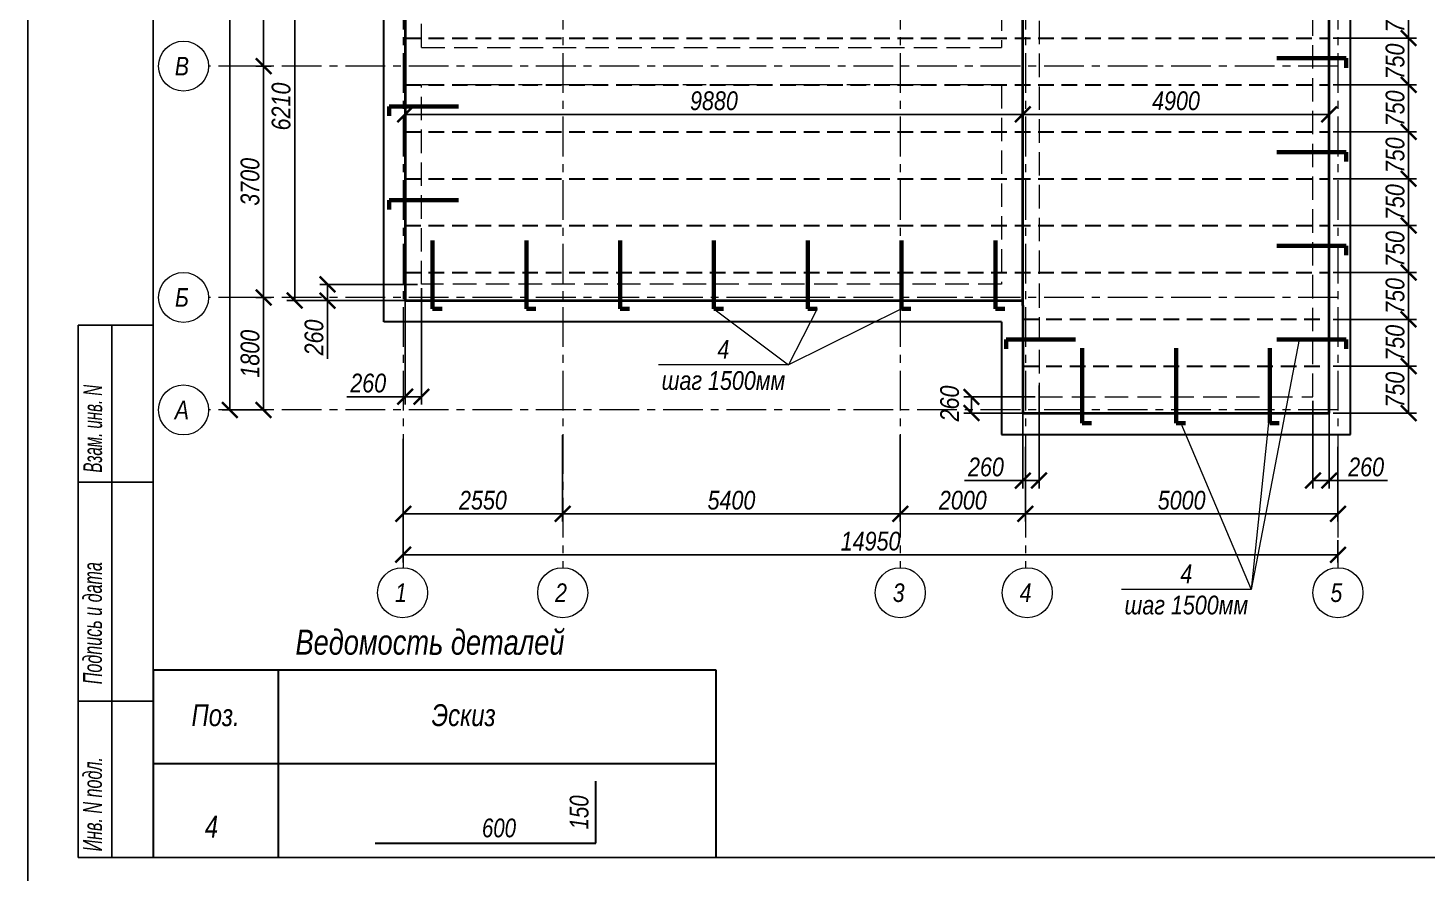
# Model space of a CAD drawing. Header units: millimetres. Extents: x 1582001 to 3303937, y 226471 to 491235.
# Drawn here: x 1582001 to 1604392, y 291505 to 305023 of the extents above; entities that cross this region are included whole.
import ezdxf
from ezdxf.enums import TextEntityAlignment as Align

# ---------------------------------------------------------------- set-up
doc = ezdxf.new("R2010")
doc.units = ezdxf.units.MM
for name, pattern in [('CENTER', [50.8, 31.75, -6.35, 6.35, -6.35]), ('DASHED2', [0.375, 0.25, -0.125]), ('GOST2.303 4', [7, 5, -2, 0])]:
    doc.linetypes.add(name, pattern=pattern)
doc.layers.get('Defpoints').update_dxf_attribs({"color": 255, "lineweight": 30})
for name, color, linetype, lineweight in [('армирование', 20, 'Continuous', 30), ('Оси', 251, 'CENTER', 9), ('Размеры', 7, 'Continuous', 18), ('средние', 92, 'Continuous', 30), ('Стены несущие', 7, 'Continuous', 40), ('таблица', 7, 'Continuous', 30), ('Текст', 202, 'Continuous', 15), ('тонкие', 163, 'Continuous', 20), ('Штриховки', 251, 'Continuous', 20)]:
    doc.layers.add(name, color=color, linetype=linetype, lineweight=lineweight)
doc.layers.add('Формуляр', color=138, linetype='Continuous')
doc.styles.add('GOST 2.304', font='ARIALNI.TTF', dxfattribs={"width": 0.98, "height": 300})
doc.styles.get("Standard").update_dxf_attribs({"font": 'ARIALNI.TTF', "height": 300})
doc.styles.add('STYLE1', font='ARIALNI.TTF', dxfattribs={"height": 300})
doc.styles.add('Текст', font='ARIALNI.TTF')
doc.dimstyles.new('ISO-25', dxfattribs={"dimscale": 100, "dimtxt": 2.5, "dimasz": 2.5, "dimexe": 1.25, "dimexo": 0.625, "dimtad": 1, "dimdec": 0, "dimtxsty": 'Standard', "dimblk": 'ARCHTICK', "dimcen": 2.5, "dimadec": 0, "dimazin": 0, "dimtfac": 1, "dimtdec": 0, "dimtmove": 0, "dimatfit": 3, "dimfxl": 0, "dimarcsym": 0})

# ---------------------------------------------------------------- blocks, each defined once
blk = doc.blocks.new('_ArchTick')
at = {"color": 0, "linetype": 'ByBlock', "const_width": 0.15}
blk.add_lwpolyline([(-0.5, -0.5), (0.5, 0.5)], dxfattribs=at)
blk = doc.blocks.new('*D1519')
at = {"layer": 'Defpoints', "color": 0, "lineweight": -3, "ltscale": 100, "transparency": 16777216}
for p in [(1588292, 300922), (1586791, 300662), (1588292, 300662)]:
    blk.add_point(p, dxfattribs=at)
at = {"layer": 'Размеры', "color": 0, "lineweight": -2, "ltscale": 100, "transparency": 16777216}
for p, q in [((1588230, 300922), (1586666, 300922)), ((1586791, 300922), (1586791, 300662)), ((1588230, 300662), (1586666, 300662)), ((1586791, 300662), (1586791, 299731))]:
    blk.add_line(p, q, dxfattribs=at)
at = {"layer": 'Размеры', "color": 0, "lineweight": -2, "ltscale": 100, "transparency": 16777216, "xscale": 250, "yscale": 250, "zscale": 250}
for p, rotation in [((1586791, 300922), 90), ((1586791, 300662), 270)]:
    blk.add_blockref('_ArchTick', p, dxfattribs=dict(at, rotation=rotation))
at = {"layer": 'Размеры', "color": 0, "ltscale": 100, "transparency": 16777216, "insert": (1586576, 300072), "char_height": 300, "attachment_point": 5, "rotation": 90}
blk.add_mtext('260', dxfattribs=at)
blk = doc.blocks.new('*D1520')
at = {"layer": 'Defpoints', "color": 0, "lineweight": -3, "ltscale": 100, "transparency": 16777216}
for p in [(1588032, 306872), (1586266, 300662), (1588032, 300662)]:
    blk.add_point(p, dxfattribs=at)
at = {"layer": 'Размеры', "color": 0, "lineweight": -2, "ltscale": 100, "transparency": 16777216}
for p, q in [((1587970, 306872), (1586141, 306872)), ((1586266, 306872), (1586266, 300662)), ((1587970, 300662), (1586141, 300662))]:
    blk.add_line(p, q, dxfattribs=at)
at = {"layer": 'Размеры', "color": 0, "lineweight": -2, "ltscale": 100, "transparency": 16777216, "xscale": 250, "yscale": 250, "zscale": 250}
for p, rotation in [((1586266, 306872), 90), ((1586266, 300662), 270)]:
    blk.add_blockref('_ArchTick', p, dxfattribs=dict(at, rotation=rotation))
at = {"layer": 'Размеры', "color": 0, "ltscale": 100, "transparency": 16777216, "insert": (1586050, 303767), "char_height": 300, "attachment_point": 5, "rotation": 90}
blk.add_mtext('6210', dxfattribs=at)
blk = doc.blocks.new('*D1521')
at = {"layer": 'Defpoints', "color": 0, "lineweight": -3, "ltscale": 100, "transparency": 16777216}
for p in [(1588032, 300922), (1588292, 300922), (1588032, 299125)]:
    blk.add_point(p, dxfattribs=at)
at = {"layer": 'Размеры', "color": 0, "lineweight": -2, "ltscale": 100, "transparency": 16777216}
for p, q in [((1588032, 300860), (1588032, 299000)), ((1588292, 300860), (1588292, 299000)), ((1588032, 299125), (1587101, 299125)), ((1588292, 299125), (1588032, 299125))]:
    blk.add_line(p, q, dxfattribs=at)
at = {"layer": 'Размеры', "color": 0, "lineweight": -2, "ltscale": 100, "transparency": 16777216, "xscale": 250, "yscale": 250, "zscale": 250, "rotation": 180}
blk.add_blockref('_ArchTick', (1588032, 299125), dxfattribs=at)
at = {"layer": 'Размеры', "color": 0, "lineweight": -2, "ltscale": 100, "transparency": 16777216, "xscale": 250, "yscale": 250, "zscale": 250}
blk.add_blockref('_ArchTick', (1588292, 299125), dxfattribs=at)
at = {"layer": 'Размеры', "color": 0, "ltscale": 100, "transparency": 16777216, "insert": (1587442, 299341), "char_height": 300, "attachment_point": 5}
blk.add_mtext('260', dxfattribs=at)
blk = doc.blocks.new('*D1522')
at = {"layer": 'Defpoints', "color": 0, "lineweight": -3, "ltscale": 100, "transparency": 16777216}
for p in [(1602812, 299612), (1604082, 299612), (1602812, 298862)]:
    blk.add_point(p, dxfattribs=at)
at = {"layer": 'Размеры', "color": 0, "lineweight": -2, "ltscale": 100, "transparency": 16777216}
for p, q in [((1602875, 299612), (1604207, 299612)), ((1604082, 298862), (1604082, 299612)), ((1602875, 298862), (1604207, 298862))]:
    blk.add_line(p, q, dxfattribs=at)
at = {"layer": 'Размеры', "color": 0, "lineweight": -2, "ltscale": 100, "transparency": 16777216, "xscale": 250, "yscale": 250, "zscale": 250}
for p, rotation in [((1604082, 299612), 90), ((1604082, 298862), 270)]:
    blk.add_blockref('_ArchTick', p, dxfattribs=dict(at, rotation=rotation))
at = {"layer": 'Размеры', "color": 0, "ltscale": 100, "transparency": 16777216, "insert": (1603866, 299237), "char_height": 300, "attachment_point": 5, "rotation": 90}
blk.add_mtext('750', dxfattribs=at)
blk = doc.blocks.new('*D1523')
at = {"layer": 'Defpoints', "color": 0, "lineweight": -3, "ltscale": 100, "transparency": 16777216}
for p in [(1602812, 300362), (1604082, 300362), (1602812, 299612)]:
    blk.add_point(p, dxfattribs=at)
at = {"layer": 'Размеры', "color": 0, "lineweight": -2, "ltscale": 100, "transparency": 16777216}
for p, q in [((1602875, 300362), (1604207, 300362)), ((1604082, 299612), (1604082, 300362)), ((1602875, 299612), (1604207, 299612))]:
    blk.add_line(p, q, dxfattribs=at)
at = {"layer": 'Размеры', "color": 0, "lineweight": -2, "ltscale": 100, "transparency": 16777216, "xscale": 250, "yscale": 250, "zscale": 250}
for p, rotation in [((1604082, 300362), 90), ((1604082, 299612), 270)]:
    blk.add_blockref('_ArchTick', p, dxfattribs=dict(at, rotation=rotation))
at = {"layer": 'Размеры', "color": 0, "ltscale": 100, "transparency": 16777216, "insert": (1603866, 299987), "char_height": 300, "attachment_point": 5, "rotation": 90}
blk.add_mtext('750', dxfattribs=at)
blk = doc.blocks.new('*D1524')
at = {"layer": 'Defpoints', "color": 0, "lineweight": -3, "ltscale": 100, "transparency": 16777216}
for p in [(1602812, 301112), (1604082, 301112), (1602812, 300362)]:
    blk.add_point(p, dxfattribs=at)
at = {"layer": 'Размеры', "color": 0, "lineweight": -2, "ltscale": 100, "transparency": 16777216}
for p, q in [((1602875, 301112), (1604207, 301112)), ((1604082, 300362), (1604082, 301112)), ((1602875, 300362), (1604207, 300362))]:
    blk.add_line(p, q, dxfattribs=at)
at = {"layer": 'Размеры', "color": 0, "lineweight": -2, "ltscale": 100, "transparency": 16777216, "xscale": 250, "yscale": 250, "zscale": 250}
for p, rotation in [((1604082, 301112), 90), ((1604082, 300362), 270)]:
    blk.add_blockref('_ArchTick', p, dxfattribs=dict(at, rotation=rotation))
at = {"layer": 'Размеры', "color": 0, "ltscale": 100, "transparency": 16777216, "insert": (1603866, 300737), "char_height": 300, "attachment_point": 5, "rotation": 90}
blk.add_mtext('750', dxfattribs=at)
blk = doc.blocks.new('*D1525')
at = {"layer": 'Defpoints', "color": 0, "lineweight": -3, "ltscale": 100, "transparency": 16777216}
for p in [(1602812, 301862), (1604082, 301862), (1602812, 301112)]:
    blk.add_point(p, dxfattribs=at)
at = {"layer": 'Размеры', "color": 0, "lineweight": -2, "ltscale": 100, "transparency": 16777216}
for p, q in [((1602875, 301862), (1604207, 301862)), ((1604082, 301112), (1604082, 301862)), ((1602875, 301112), (1604207, 301112))]:
    blk.add_line(p, q, dxfattribs=at)
at = {"layer": 'Размеры', "color": 0, "lineweight": -2, "ltscale": 100, "transparency": 16777216, "xscale": 250, "yscale": 250, "zscale": 250}
for p, rotation in [((1604082, 301862), 90), ((1604082, 301112), 270)]:
    blk.add_blockref('_ArchTick', p, dxfattribs=dict(at, rotation=rotation))
at = {"layer": 'Размеры', "color": 0, "ltscale": 100, "transparency": 16777216, "insert": (1603866, 301487), "char_height": 300, "attachment_point": 5, "rotation": 90}
blk.add_mtext('750', dxfattribs=at)
blk = doc.blocks.new('*D1526')
at = {"layer": 'Defpoints', "color": 0, "lineweight": -3, "ltscale": 100, "transparency": 16777216}
for p in [(1602812, 302612), (1604082, 302612), (1602812, 301862)]:
    blk.add_point(p, dxfattribs=at)
at = {"layer": 'Размеры', "color": 0, "lineweight": -2, "ltscale": 100, "transparency": 16777216}
for p, q in [((1602875, 302612), (1604207, 302612)), ((1604082, 301862), (1604082, 302612)), ((1602875, 301862), (1604207, 301862))]:
    blk.add_line(p, q, dxfattribs=at)
at = {"layer": 'Размеры', "color": 0, "lineweight": -2, "ltscale": 100, "transparency": 16777216, "xscale": 250, "yscale": 250, "zscale": 250}
for p, rotation in [((1604082, 302612), 90), ((1604082, 301862), 270)]:
    blk.add_blockref('_ArchTick', p, dxfattribs=dict(at, rotation=rotation))
at = {"layer": 'Размеры', "color": 0, "ltscale": 100, "transparency": 16777216, "insert": (1603866, 302237), "char_height": 300, "attachment_point": 5, "rotation": 90}
blk.add_mtext('750', dxfattribs=at)
blk = doc.blocks.new('*D1527')
at = {"layer": 'Defpoints', "color": 0, "lineweight": -3, "ltscale": 100, "transparency": 16777216}
for p in [(1602812, 303362), (1604082, 303362), (1602812, 302612)]:
    blk.add_point(p, dxfattribs=at)
at = {"layer": 'Размеры', "color": 0, "lineweight": -2, "ltscale": 100, "transparency": 16777216}
for p, q in [((1602875, 303362), (1604207, 303362)), ((1604082, 302612), (1604082, 303362)), ((1602875, 302612), (1604207, 302612))]:
    blk.add_line(p, q, dxfattribs=at)
at = {"layer": 'Размеры', "color": 0, "lineweight": -2, "ltscale": 100, "transparency": 16777216, "xscale": 250, "yscale": 250, "zscale": 250}
for p, rotation in [((1604082, 303362), 90), ((1604082, 302612), 270)]:
    blk.add_blockref('_ArchTick', p, dxfattribs=dict(at, rotation=rotation))
at = {"layer": 'Размеры', "color": 0, "ltscale": 100, "transparency": 16777216, "insert": (1603866, 302987), "char_height": 300, "attachment_point": 5, "rotation": 90}
blk.add_mtext('750', dxfattribs=at)
blk = doc.blocks.new('*D1528')
at = {"layer": 'Defpoints', "color": 0, "lineweight": -3, "ltscale": 100, "transparency": 16777216}
for p in [(1602812, 304112), (1604082, 304112), (1602812, 303362)]:
    blk.add_point(p, dxfattribs=at)
at = {"layer": 'Размеры', "color": 0, "lineweight": -2, "ltscale": 100, "transparency": 16777216}
for p, q in [((1602875, 304112), (1604207, 304112)), ((1604082, 303362), (1604082, 304112)), ((1602875, 303362), (1604207, 303362))]:
    blk.add_line(p, q, dxfattribs=at)
at = {"layer": 'Размеры', "color": 0, "lineweight": -2, "ltscale": 100, "transparency": 16777216, "xscale": 250, "yscale": 250, "zscale": 250}
for p, rotation in [((1604082, 304112), 90), ((1604082, 303362), 270)]:
    blk.add_blockref('_ArchTick', p, dxfattribs=dict(at, rotation=rotation))
at = {"layer": 'Размеры', "color": 0, "ltscale": 100, "transparency": 16777216, "insert": (1603866, 303737), "char_height": 300, "attachment_point": 5, "rotation": 90}
blk.add_mtext('750', dxfattribs=at)
blk = doc.blocks.new('*D1529')
at = {"layer": 'Defpoints', "color": 0, "lineweight": -3, "ltscale": 100, "transparency": 16777216}
for p in [(1602812, 304862), (1604082, 304862), (1602812, 304112)]:
    blk.add_point(p, dxfattribs=at)
at = {"layer": 'Размеры', "color": 0, "lineweight": -2, "ltscale": 100, "transparency": 16777216}
for p, q in [((1602875, 304862), (1604207, 304862)), ((1604082, 304112), (1604082, 304862)), ((1602875, 304112), (1604207, 304112))]:
    blk.add_line(p, q, dxfattribs=at)
at = {"layer": 'Размеры', "color": 0, "lineweight": -2, "ltscale": 100, "transparency": 16777216, "xscale": 250, "yscale": 250, "zscale": 250}
for p, rotation in [((1604082, 304862), 90), ((1604082, 304112), 270)]:
    blk.add_blockref('_ArchTick', p, dxfattribs=dict(at, rotation=rotation))
at = {"layer": 'Размеры', "color": 0, "ltscale": 100, "transparency": 16777216, "insert": (1603866, 304487), "char_height": 300, "attachment_point": 5, "rotation": 90}
blk.add_mtext('750', dxfattribs=at)
blk = doc.blocks.new('*D1530')
at = {"layer": 'Defpoints', "color": 0, "lineweight": -3, "ltscale": 100, "transparency": 16777216}
for p in [(1602812, 305612), (1604082, 305612), (1602812, 304862)]:
    blk.add_point(p, dxfattribs=at)
at = {"layer": 'Размеры', "color": 0, "lineweight": -2, "ltscale": 100, "transparency": 16777216}
for p, q in [((1602875, 305612), (1604207, 305612)), ((1604082, 304862), (1604082, 305612)), ((1602875, 304862), (1604207, 304862))]:
    blk.add_line(p, q, dxfattribs=at)
at = {"layer": 'Размеры', "color": 0, "lineweight": -2, "ltscale": 100, "transparency": 16777216, "xscale": 250, "yscale": 250, "zscale": 250}
for p, rotation in [((1604082, 305612), 90), ((1604082, 304862), 270)]:
    blk.add_blockref('_ArchTick', p, dxfattribs=dict(at, rotation=rotation))
at = {"layer": 'Размеры', "color": 0, "ltscale": 100, "transparency": 16777216, "insert": (1603866, 305237), "char_height": 300, "attachment_point": 5, "rotation": 90}
blk.add_mtext('750', dxfattribs=at)
blk = doc.blocks.new('*D1546')
at = {"layer": 'Defpoints', "color": 0, "lineweight": -3, "ltscale": 100, "transparency": 16777216}
for p in [(1585769, 307012), (1585953, 307012), (1585953, 304412)]:
    blk.add_point(p, dxfattribs=at)
at = {"layer": 'Размеры', "color": 0, "lineweight": -2, "ltscale": 100, "transparency": 16777216}
for p, q in [((1585890, 307012), (1585644, 307012)), ((1585769, 304412), (1585769, 307012)), ((1585890, 304412), (1585644, 304412))]:
    blk.add_line(p, q, dxfattribs=at)
at = {"layer": 'Размеры', "color": 0, "lineweight": -2, "ltscale": 100, "transparency": 16777216, "xscale": 250, "yscale": 250, "zscale": 250}
for p, rotation in [((1585769, 307012), 90), ((1585769, 304412), 270)]:
    blk.add_blockref('_ArchTick', p, dxfattribs=dict(at, rotation=rotation))
at = {"layer": 'Размеры', "color": 0, "ltscale": 100, "transparency": 16777216, "insert": (1585553, 305712), "char_height": 300, "attachment_point": 5, "rotation": 90}
blk.add_mtext('2600', dxfattribs=at)
blk = doc.blocks.new('*D1547')
at = {"layer": 'Defpoints', "color": 0, "lineweight": -3, "ltscale": 100, "transparency": 16777216}
for p in [(1585953, 304412), (1585769, 300712), (1585953, 300712)]:
    blk.add_point(p, dxfattribs=at)
at = {"layer": 'Размеры', "color": 0, "lineweight": -2, "ltscale": 100, "transparency": 16777216}
for p, q in [((1585890, 304412), (1585644, 304412)), ((1585769, 304412), (1585769, 300712)), ((1585890, 300712), (1585644, 300712))]:
    blk.add_line(p, q, dxfattribs=at)
at = {"layer": 'Размеры', "color": 0, "lineweight": -2, "ltscale": 100, "transparency": 16777216, "xscale": 250, "yscale": 250, "zscale": 250}
for p, rotation in [((1585769, 304412), 90), ((1585769, 300712), 270)]:
    blk.add_blockref('_ArchTick', p, dxfattribs=dict(at, rotation=rotation))
at = {"layer": 'Размеры', "color": 0, "ltscale": 100, "transparency": 16777216, "insert": (1585553, 302562), "char_height": 300, "attachment_point": 5, "rotation": 90}
blk.add_mtext('3700', dxfattribs=at)
blk = doc.blocks.new('*D1548')
at = {"layer": 'Defpoints', "color": 0, "lineweight": -3, "ltscale": 100, "transparency": 16777216}
for p in [(1585890, 300712), (1585769, 298912), (1585890, 298912)]:
    blk.add_point(p, dxfattribs=at)
at = {"layer": 'Размеры', "color": 0, "lineweight": -2, "ltscale": 100, "transparency": 16777216}
for p, q in [((1585828, 300712), (1585644, 300712)), ((1585769, 300712), (1585769, 298912)), ((1585828, 298912), (1585644, 298912))]:
    blk.add_line(p, q, dxfattribs=at)
at = {"layer": 'Размеры', "color": 0, "lineweight": -2, "ltscale": 100, "transparency": 16777216, "xscale": 250, "yscale": 250, "zscale": 250}
for p, rotation in [((1585769, 300712), 90), ((1585769, 298912), 270)]:
    blk.add_blockref('_ArchTick', p, dxfattribs=dict(at, rotation=rotation))
at = {"layer": 'Размеры', "color": 0, "ltscale": 100, "transparency": 16777216, "insert": (1585553, 299812), "char_height": 300, "attachment_point": 5, "rotation": 90}
blk.add_mtext('1800', dxfattribs=at)
blk = doc.blocks.new('*D1552')
at = {"layer": 'Defpoints', "color": 0, "lineweight": -3, "ltscale": 100, "transparency": 16777216}
for p in [(1585769, 316812), (1585231, 298912), (1585769, 298912)]:
    blk.add_point(p, dxfattribs=at)
at = {"layer": 'Размеры', "color": 0, "lineweight": -2, "ltscale": 100, "transparency": 16777216}
for p, q in [((1585706, 316812), (1585106, 316812)), ((1585231, 316812), (1585231, 298912)), ((1585706, 298912), (1585106, 298912))]:
    blk.add_line(p, q, dxfattribs=at)
at = {"layer": 'Размеры', "color": 0, "lineweight": -2, "ltscale": 100, "transparency": 16777216, "xscale": 250, "yscale": 250, "zscale": 250}
for p, rotation in [((1585231, 316812), 90), ((1585231, 298912), 270)]:
    blk.add_blockref('_ArchTick', p, dxfattribs=dict(at, rotation=rotation))
at = {"layer": 'Размеры', "color": 0, "ltscale": 100, "transparency": 16777216, "insert": (1585015, 307862), "char_height": 300, "attachment_point": 5, "rotation": 90}
blk.add_mtext('17900', dxfattribs=at)
blk = doc.blocks.new('*D1558')
at = {"layer": 'Defpoints', "color": 0, "lineweight": -3, "ltscale": 100, "transparency": 16777216}
for p in [(1598172, 299122), (1597091, 298862), (1598172, 298862)]:
    blk.add_point(p, dxfattribs=at)
at = {"layer": 'Размеры', "color": 0, "lineweight": -2, "ltscale": 100, "transparency": 16777216}
for p, q in [((1598110, 299122), (1596966, 299122)), ((1597091, 299122), (1597091, 298862)), ((1598110, 298862), (1596966, 298862))]:
    blk.add_line(p, q, dxfattribs=at)
at = {"layer": 'Размеры', "color": 0, "lineweight": -2, "ltscale": 100, "transparency": 16777216, "xscale": 250, "yscale": 250, "zscale": 250}
for p, rotation in [((1597091, 299122), 90), ((1597091, 298862), 270)]:
    blk.add_blockref('_ArchTick', p, dxfattribs=dict(at, rotation=rotation))
at = {"layer": 'Размеры', "color": 0, "ltscale": 100, "transparency": 16777216, "insert": (1596742, 299016), "char_height": 300, "attachment_point": 5, "rotation": 90}
blk.add_mtext('260', dxfattribs=at)
blk = doc.blocks.new('*D1559')
at = {"layer": 'Defpoints', "color": 0, "lineweight": -3, "ltscale": 100, "transparency": 16777216}
for p in [(1602552, 299122), (1602812, 299089), (1602812, 297783)]:
    blk.add_point(p, dxfattribs=at)
at = {"layer": 'Размеры', "color": 0, "lineweight": -2, "ltscale": 100, "transparency": 16777216}
for p, q in [((1602552, 299060), (1602552, 297658)), ((1602812, 299026), (1602812, 297658)), ((1602552, 297783), (1602812, 297783)), ((1602812, 297783), (1603744, 297783))]:
    blk.add_line(p, q, dxfattribs=at)
at = {"layer": 'Размеры', "color": 0, "lineweight": -2, "ltscale": 100, "transparency": 16777216, "xscale": 250, "yscale": 250, "zscale": 250, "rotation": 180}
blk.add_blockref('_ArchTick', (1602552, 297783), dxfattribs=at)
at = {"layer": 'Размеры', "color": 0, "lineweight": -2, "ltscale": 100, "transparency": 16777216, "xscale": 250, "yscale": 250, "zscale": 250}
blk.add_blockref('_ArchTick', (1602812, 297783), dxfattribs=at)
at = {"layer": 'Размеры', "color": 0, "ltscale": 100, "transparency": 16777216, "insert": (1603403, 297999), "char_height": 300, "attachment_point": 5}
blk.add_mtext('260', dxfattribs=at)
blk = doc.blocks.new('*D1560')
at = {"layer": 'Defpoints', "color": 0, "lineweight": -3, "ltscale": 100, "transparency": 16777216}
for p in [(1597912, 299367), (1598172, 299367), (1597912, 297783)]:
    blk.add_point(p, dxfattribs=at)
at = {"layer": 'Размеры', "color": 0, "lineweight": -2, "ltscale": 100, "transparency": 16777216}
for p, q in [((1597912, 299305), (1597912, 297658)), ((1598172, 299305), (1598172, 297658)), ((1597912, 297783), (1596981, 297783)), ((1598172, 297783), (1597912, 297783))]:
    blk.add_line(p, q, dxfattribs=at)
at = {"layer": 'Размеры', "color": 0, "lineweight": -2, "ltscale": 100, "transparency": 16777216, "xscale": 250, "yscale": 250, "zscale": 250, "rotation": 180}
blk.add_blockref('_ArchTick', (1597912, 297783), dxfattribs=at)
at = {"layer": 'Размеры', "color": 0, "lineweight": -2, "ltscale": 100, "transparency": 16777216, "xscale": 250, "yscale": 250, "zscale": 250}
blk.add_blockref('_ArchTick', (1598172, 297783), dxfattribs=at)
at = {"layer": 'Размеры', "color": 0, "ltscale": 100, "transparency": 16777216, "insert": (1597322, 297999), "char_height": 300, "attachment_point": 5}
blk.add_mtext('260', dxfattribs=at)
blk = doc.blocks.new('*D1561')
at = {"layer": 'Defpoints', "color": 0, "lineweight": -3, "ltscale": 100, "transparency": 16777216}
for p in [(1597952, 298382), (1602952, 298382), (1602952, 297251)]:
    blk.add_point(p, dxfattribs=at)
at = {"layer": 'Размеры', "color": 0, "lineweight": -2, "ltscale": 100, "transparency": 16777216}
for p, q in [((1597952, 298320), (1597952, 297126)), ((1602952, 298320), (1602952, 297126)), ((1597952, 297251), (1602952, 297251))]:
    blk.add_line(p, q, dxfattribs=at)
at = {"layer": 'Размеры', "color": 0, "lineweight": -2, "ltscale": 100, "transparency": 16777216, "xscale": 250, "yscale": 250, "zscale": 250, "rotation": 180}
blk.add_blockref('_ArchTick', (1597952, 297251), dxfattribs=at)
at = {"layer": 'Размеры', "color": 0, "lineweight": -2, "ltscale": 100, "transparency": 16777216, "xscale": 250, "yscale": 250, "zscale": 250}
blk.add_blockref('_ArchTick', (1602952, 297251), dxfattribs=at)
at = {"layer": 'Размеры', "color": 0, "ltscale": 100, "transparency": 16777216, "insert": (1600452, 297467), "char_height": 300, "attachment_point": 5}
blk.add_mtext('5000', dxfattribs=at)
blk = doc.blocks.new('*D1562')
at = {"layer": 'Defpoints', "color": 0, "lineweight": -3, "ltscale": 100, "transparency": 16777216}
for p in [(1595952, 298382), (1597952, 297492), (1595952, 297251)]:
    blk.add_point(p, dxfattribs=at)
at = {"layer": 'Размеры', "color": 0, "lineweight": -2, "ltscale": 100, "transparency": 16777216}
for p, q in [((1595952, 298320), (1595952, 297126)), ((1597952, 297429), (1597952, 297126)), ((1597952, 297251), (1595952, 297251))]:
    blk.add_line(p, q, dxfattribs=at)
at = {"layer": 'Размеры', "color": 0, "lineweight": -2, "ltscale": 100, "transparency": 16777216, "xscale": 250, "yscale": 250, "zscale": 250, "rotation": 180}
blk.add_blockref('_ArchTick', (1595952, 297251), dxfattribs=at)
at = {"layer": 'Размеры', "color": 0, "lineweight": -2, "ltscale": 100, "transparency": 16777216, "xscale": 250, "yscale": 250, "zscale": 250}
blk.add_blockref('_ArchTick', (1597952, 297251), dxfattribs=at)
at = {"layer": 'Размеры', "color": 0, "ltscale": 100, "transparency": 16777216, "insert": (1596952, 297467), "char_height": 300, "attachment_point": 5}
blk.add_mtext('2000', dxfattribs=at)
blk = doc.blocks.new('*D1563')
at = {"layer": 'Defpoints', "color": 0, "lineweight": -3, "ltscale": 100, "transparency": 16777216}
for p in [(1590552, 298569), (1595952, 298569), (1590552, 297251)]:
    blk.add_point(p, dxfattribs=at)
at = {"layer": 'Размеры', "color": 0, "lineweight": -2, "ltscale": 100, "transparency": 16777216}
for p, q in [((1590552, 298507), (1590552, 297126)), ((1595952, 298507), (1595952, 297126)), ((1595952, 297251), (1590552, 297251))]:
    blk.add_line(p, q, dxfattribs=at)
at = {"layer": 'Размеры', "color": 0, "lineweight": -2, "ltscale": 100, "transparency": 16777216, "xscale": 250, "yscale": 250, "zscale": 250, "rotation": 180}
blk.add_blockref('_ArchTick', (1590552, 297251), dxfattribs=at)
at = {"layer": 'Размеры', "color": 0, "lineweight": -2, "ltscale": 100, "transparency": 16777216, "xscale": 250, "yscale": 250, "zscale": 250}
blk.add_blockref('_ArchTick', (1595952, 297251), dxfattribs=at)
at = {"layer": 'Размеры', "color": 0, "ltscale": 100, "transparency": 16777216, "insert": (1593252, 297467), "char_height": 300, "attachment_point": 5}
blk.add_mtext('5400', dxfattribs=at)
blk = doc.blocks.new('*D1564')
at = {"layer": 'Defpoints', "color": 0, "lineweight": -3, "ltscale": 100, "transparency": 16777216}
for p in [(1588002, 298510), (1590552, 297628), (1588002, 297251)]:
    blk.add_point(p, dxfattribs=at)
at = {"layer": 'Размеры', "color": 0, "lineweight": -2, "ltscale": 100, "transparency": 16777216}
for p, q in [((1588002, 298448), (1588002, 297126)), ((1590552, 297566), (1590552, 297126)), ((1590552, 297251), (1588002, 297251))]:
    blk.add_line(p, q, dxfattribs=at)
at = {"layer": 'Размеры', "color": 0, "lineweight": -2, "ltscale": 100, "transparency": 16777216, "xscale": 250, "yscale": 250, "zscale": 250, "rotation": 180}
blk.add_blockref('_ArchTick', (1588002, 297251), dxfattribs=at)
at = {"layer": 'Размеры', "color": 0, "lineweight": -2, "ltscale": 100, "transparency": 16777216, "xscale": 250, "yscale": 250, "zscale": 250}
blk.add_blockref('_ArchTick', (1590552, 297251), dxfattribs=at)
at = {"layer": 'Размеры', "color": 0, "ltscale": 100, "transparency": 16777216, "insert": (1589277, 297467), "char_height": 300, "attachment_point": 5}
blk.add_mtext('2550', dxfattribs=at)
blk = doc.blocks.new('*D1565')
at = {"layer": 'Defpoints', "color": 0, "lineweight": -3, "ltscale": 100, "transparency": 16777216}
for p in [(1588002, 297792), (1602952, 296892), (1602952, 296596)]:
    blk.add_point(p, dxfattribs=at)
at = {"layer": 'Размеры', "color": 0, "lineweight": -2, "ltscale": 100, "transparency": 16777216}
for p, q in [((1588002, 297729), (1588002, 296471)), ((1602952, 296830), (1602952, 296471)), ((1588002, 296596), (1602952, 296596))]:
    blk.add_line(p, q, dxfattribs=at)
at = {"layer": 'Размеры', "color": 0, "lineweight": -2, "ltscale": 100, "transparency": 16777216, "xscale": 250, "yscale": 250, "zscale": 250, "rotation": 180}
blk.add_blockref('_ArchTick', (1588002, 296596), dxfattribs=at)
at = {"layer": 'Размеры', "color": 0, "lineweight": -2, "ltscale": 100, "transparency": 16777216, "xscale": 250, "yscale": 250, "zscale": 250}
blk.add_blockref('_ArchTick', (1602952, 296596), dxfattribs=at)
at = {"layer": 'Размеры', "color": 0, "ltscale": 100, "transparency": 16777216, "insert": (1595477, 296812), "char_height": 300, "attachment_point": 5}
blk.add_mtext('14950', dxfattribs=at)
blk = doc.blocks.new('*D1503')
at = {"layer": 'Defpoints', "color": 0, "lineweight": -3, "ltscale": 100, "transparency": 16777216}
for p in [(1588032, 304039), (1597912, 304039), (1597912, 303641)]:
    blk.add_point(p, dxfattribs=at)
at = {"layer": 'Размеры', "color": 0, "lineweight": -2, "ltscale": 100, "transparency": 16777216}
for p, q in [((1588032, 303976), (1588032, 303516)), ((1597912, 303976), (1597912, 303516)), ((1588032, 303641), (1597912, 303641))]:
    blk.add_line(p, q, dxfattribs=at)
at = {"layer": 'Размеры', "color": 0, "lineweight": -2, "ltscale": 100, "transparency": 16777216, "xscale": 250, "yscale": 250, "zscale": 250, "rotation": 180}
blk.add_blockref('_ArchTick', (1588032, 303641), dxfattribs=at)
at = {"layer": 'Размеры', "color": 0, "lineweight": -2, "ltscale": 100, "transparency": 16777216, "xscale": 250, "yscale": 250, "zscale": 250}
blk.add_blockref('_ArchTick', (1597912, 303641), dxfattribs=at)
at = {"layer": 'Размеры', "color": 0, "ltscale": 100, "transparency": 16777216, "insert": (1592972, 303857), "char_height": 300, "attachment_point": 5}
blk.add_mtext('9880', dxfattribs=at)
blk = doc.blocks.new('*D1504')
at = {"layer": 'Defpoints', "color": 0, "lineweight": -3, "ltscale": 100, "transparency": 16777216}
for p in [(1597912, 303866), (1602812, 303944), (1602812, 303641)]:
    blk.add_point(p, dxfattribs=at)
at = {"layer": 'Размеры', "color": 0, "lineweight": -2, "ltscale": 100, "transparency": 16777216}
for p, q in [((1602812, 303882), (1602812, 303516)), ((1597912, 303803), (1597912, 303516)), ((1597912, 303641), (1602812, 303641))]:
    blk.add_line(p, q, dxfattribs=at)
at = {"layer": 'Размеры', "color": 0, "lineweight": -2, "ltscale": 100, "transparency": 16777216, "xscale": 250, "yscale": 250, "zscale": 250, "rotation": 180}
blk.add_blockref('_ArchTick', (1597912, 303641), dxfattribs=at)
at = {"layer": 'Размеры', "color": 0, "lineweight": -2, "ltscale": 100, "transparency": 16777216, "xscale": 250, "yscale": 250, "zscale": 250}
blk.add_blockref('_ArchTick', (1602812, 303641), dxfattribs=at)
at = {"layer": 'Размеры', "color": 0, "ltscale": 100, "transparency": 16777216, "insert": (1600362, 303857), "char_height": 300, "attachment_point": 5}
blk.add_mtext('4900', dxfattribs=at)

msp = doc.modelspace()

# ---------------------------------------------------------------- linework, layer by layer
at = {"layer": 'армирование'}
for p, q in [((1591083, 291982.2), (1591083, 292975.5)), ((1587554, 291982.2), (1591083, 291982.2))]:
    msp.add_line(p, q, dxfattribs=at)
at = {"layer": 'Оси', "ltscale": 20}
for p, q in [((1588002.4, 316812.3), (1588002.4, 296389.2)), ((1590552.4, 316812.3), (1590552.4, 296389.3)), ((1595952.4, 316812.3), (1595952.4, 296389.3)), ((1597952.4, 316812.3), (1597952.4, 296388.2)), ((1602952.4, 316812.3), (1602952.4, 296389.3)), ((1602952.4, 304412.3), (1584888.8, 304412.3)), ((1602952.4, 300712.3), (1584888.8, 300712.3)), ((1602952.4, 298912.3), (1584888.8, 298912.3))]:
    msp.add_line(p, q, dxfattribs=at)
at = {"layer": 'Оси', "linetype": 'Continuous', "ltscale": 100}
for centre in [(1584488.8, 304412.3), (1584488.8, 304412.3), (1584488.8, 300712.3), (1584488.8, 300712.3), (1584488.8, 298912.3), (1584488.8, 298912.3), (1587992.4, 295989.3), (1587992.4, 295989.3), (1590552.4, 295989.3), (1590552.4, 295989.3), (1595952.4, 295989.3), (1595952.4, 295989.3), (1597982.4, 295989.3), (1597982.4, 295989.3), (1602952.4, 295989.3), (1602952.4, 295989.3)]:
    msp.add_circle(centre, 400, dxfattribs=at)
at = {"layer": 'Размеры', "lineweight": 9, "ltscale": 100}
for p, q in [((1592972.4, 300530.9), (1594162.2, 299633.4)), ((1595972.4, 300530.9), (1594162.2, 299633.4)), ((1594622.4, 300530.9), (1594162.2, 299633.4)), ((1602331.8, 300038.1), (1601565.9, 296041.6)), ((1594162.2, 299633.4), (1592084.8, 299633.4)), ((1600437.4, 298703.1), (1601565.9, 296041.6)), ((1601862.4, 298912.3), (1601565.9, 296041.6)), ((1601565.9, 296041.6), (1599488.5, 296041.6))]:
    msp.add_line(p, q, dxfattribs=at)
at = {"layer": 'средние'}
for p, q in [((1603152.4, 298522.3), (1603152.4, 317202.3)), ((1587692.4, 300322.3), (1587692.4, 307212.3)), ((1597572.4, 300322.3), (1587692.4, 300322.3)), ((1597572.4, 300322.3), (1597572.4, 298522.3)), ((1597572.4, 298522.3), (1603152.4, 298522.3))]:
    msp.add_line(p, q, dxfattribs=at)
at = {"layer": 'средние', "linetype": 'DASHED2', "ltscale": 1000}
for p, q in [((1588032.4, 304862.3), (1602812.4, 304862.3)), ((1588032.4, 304112.3), (1602812.4, 304112.3)), ((1588032.4, 303362.3), (1602812.4, 303362.3)), ((1588032.4, 302612.3), (1602812.4, 302612.3)), ((1588032.4, 301862.3), (1602812.4, 301862.3)), ((1588032.4, 301112.3), (1602812.4, 301112.3)), ((1597912.4, 300362.3), (1602812.4, 300362.3)), ((1597912.4, 299612.3), (1602812.4, 299612.3))]:
    msp.add_line(p, q, dxfattribs=at)
at = {"layer": 'Стены несущие', "ltscale": 75}
for p, q in [((1602812.4, 298862.3), (1602812.4, 316862.3)), ((1597912.4, 300582.3), (1597912.4, 312652.3)), ((1597912.4, 300582.3), (1597912.4, 298862.3)), ((1597912.4, 298862.3), (1602812.4, 298862.3))]:
    msp.add_line(p, q, dxfattribs=at)
msp.add_lwpolyline([(1597912.4, 312572.3), (1595792.4, 312572.3), (1595792.4, 313862.3), (1590502.4, 313862.3), (1590502.4, 306872.3), (1588032.4, 306872.3), (1588032.4, 300662.3), (1597912.4, 300662.3)], dxfattribs=at)
at = {"layer": 'таблица', "ltscale": 500}
for p, q in [((1584000.9, 294755.1), (1593000.9, 294755.1)), ((1584000.9, 294755.1), (1584000.9, 291755.1)), ((1586000.9, 294755.1), (1586000.9, 291755.1)), ((1593000.9, 294755.1), (1593000.9, 291755.1)), ((1584000.9, 293255.1), (1593000.9, 293255.1))]:
    msp.add_line(p, q, dxfattribs=at)
at = {"layer": 'таблица', "lineweight": 18, "ltscale": 500}
msp.add_line((1584000.9, 291755.1), (1593000.9, 291755.1), dxfattribs=at)
at = {"layer": 'тонкие', "linetype": 'GOST2.303 4', "ltscale": 75}
for p, q in [((1597572.4, 310602.3), (1597572.4, 304712.3)), ((1588292.4, 304712.3), (1588292.4, 306612.3)), ((1598172.4, 305662.6), (1598172.4, 300922.3)), ((1602552.4, 299122.3), (1602552.4, 305662.6)), ((1588292.4, 304712.3), (1597572.4, 304712.3)), ((1597572.4, 304112.3), (1588292.4, 304112.3)), ((1588292.4, 300922.3), (1588292.4, 304112.3)), ((1597572.4, 304112.3), (1597572.4, 300922.3)), ((1597572.4, 300922.3), (1588292.4, 300922.3)), ((1598172.4, 300922.3), (1598172.4, 299122.3)), ((1598172.4, 299122.3), (1602552.4, 299122.3))]:
    msp.add_line(p, q, dxfattribs=at)
at = {"layer": 'Формуляр', "color": 0}
for p, q in [((1582800.9, 291755.1), (1582800.9, 300267.3)), ((1584000.9, 300267.3), (1582800.9, 300267.3)), ((1583340.3, 291755.1), (1583340.3, 300267.3)), ((1584000.9, 297755.1), (1582800.9, 297755.1)), ((1584000.9, 294255.1), (1582800.9, 294255.1)), ((1584000.9, 294255.1), (1582800.9, 294255.1)), ((1584000.9, 291755.1), (1582800.9, 291755.1))]:
    msp.add_line(p, q, dxfattribs=at)
for points in [[(1582000.9, 320955), (1624000.8, 320955), (1624000.8, 291255.1), (1582000.9, 291255.1)], [(1584000.9, 291755.1), (1584000.9, 320444.9), (1623500.8, 320444.9), (1623500.8, 291755.1)]]:
    msp.add_lwpolyline(points, close=True, dxfattribs=at)
at = {"layer": 'Штриховки', "color": 1, "lineweight": 70, "ltscale": 100}
for p, q in [((1603082, 304538.1), (1601972.7, 304538.1)), ((1603082, 304538.1), (1603082, 304388.1)), ((1587778.5, 303767.3), (1588887.7, 303767.3)), ((1587778.5, 303767.3), (1587778.5, 303617.3)), ((1603082, 303038.1), (1601972.7, 303038.1)), ((1603082, 303038.1), (1603082, 302888.1)), ((1587778.5, 302267.3), (1588887.7, 302267.3)), ((1587778.5, 302267.3), (1587778.5, 302117.3)), ((1588472.4, 300530.9), (1588472.4, 301622.7)), ((1589972.4, 300530.9), (1589972.4, 301622.7)), ((1591472.4, 300530.9), (1591472.4, 301622.7)), ((1592972.4, 300530.9), (1592972.4, 301622.7)), ((1594472.4, 300530.9), (1594472.4, 301622.7)), ((1595972.4, 300530.9), (1595972.4, 301622.7)), ((1597472.4, 300530.9), (1597472.4, 301622.7)), ((1603082, 301538.1), (1601972.7, 301538.1)), ((1603082, 301538.1), (1603082, 301388.1)), ((1588472.4, 300530.9), (1588622.4, 300530.9)), ((1589972.4, 300530.9), (1590122.4, 300530.9)), ((1591472.4, 300530.9), (1591622.4, 300530.9)), ((1592972.4, 300530.9), (1593122.4, 300530.9)), ((1594472.4, 300530.9), (1594622.4, 300530.9)), ((1595972.4, 300530.9), (1596122.4, 300530.9)), ((1597472.4, 300530.9), (1597622.4, 300530.9)), ((1597642.9, 300038.1), (1598752.1, 300038.1)), ((1597642.9, 300038.1), (1597642.9, 299888.1)), ((1598862.4, 298703.1), (1598862.4, 299903.1)), ((1600362.4, 298703.1), (1600362.4, 299903.1)), ((1601862.4, 298703.1), (1601862.4, 299903.1)), ((1603082, 300038.1), (1601972.7, 300038.1)), ((1603082, 300038.1), (1603082, 299888.1)), ((1598862.4, 298703.1), (1599012.4, 298703.1)), ((1600362.4, 298703.1), (1600512.4, 298703.1)), ((1601862.4, 298703.1), (1602012.4, 298703.1))]:
    msp.add_line(p, q, dxfattribs=at)

# ---------------------------------------------------------------- texts
at = {"layer": 'Оси', "linetype": 'Continuous', "ltscale": 100, "style": 'GOST 2.304'}
for s, p in [('В', (1584462.5, 304412.3)), ('Б', (1584462.5, 300712.3)), ('А', (1584462.5, 298912.3)), ('1', (1587966.1, 295989.3)), ('2', (1590526.1, 295989.3)), ('3', (1595926.1, 295989.3)), ('4', (1597956.1, 295989.3)), ('5', (1602926.1, 295989.3))]:
    msp.add_text(s, height=297.2, dxfattribs=at).set_placement(p, align=Align.MIDDLE_CENTER)
at = {"layer": 'Размеры', "lineweight": 9, "ltscale": 100, "style": 'Текст'}
for s, p in [('4', (1593027.9, 299733.4)), ('шаг 1500мм', (1592134.8, 299233.4)), ('4', (1600431.6, 296141.6)), ('шаг 1500мм', (1599538.5, 295641.6))]:
    msp.add_text(s, height=300, dxfattribs=at).set_placement(p)
at = {"layer": 'Текст', "style": 'STYLE1', "width": 0.95}
for s, height, p in [('Ведомость деталей', 400, (1586278.6, 294997.4)), ('Поз.', 350, (1584616.8, 293855.1)), ('Эскиз', 350, (1588456.7, 293855.1)), ('4', 350, (1584829.7, 292072.2)), ('600', 300, (1589261.6, 292076.3))]:
    msp.add_text(s, height=height, dxfattribs=at).set_placement(p)
at = {"layer": 'Текст', "ltscale": 100, "style": 'STYLE1', "width": 0.95}
msp.add_text('150', height=300, rotation=90, dxfattribs=at).set_placement((1590965.1, 292202.2))
at = {"layer": 'Формуляр', "color": 0, "style": 'STYLE1'}
for s, width, p in [('Взам. инв. N', 0.7, (1583184.9, 297910.5)), ('Подпись и дата', 0.75, (1583182.1, 294524.9)), ('Инв. N подл.', 0.75, (1583182.1, 291851.5))]:
    msp.add_text(s, height=300, rotation=90, dxfattribs=dict(at, width=width)).set_placement(p)

# ---------------------------------------------------------------- dimensions: what is measured, and where the dimension line sits
at = {"layer": 'Размеры', "ltscale": 100}
for base, p1, p2, override, picture, middle in [((1585230.6, 298912.3), (1585768.8, 316812.3), (1585768.8, 298912.3), {"dimscale": 100, "dimlfac": 1, "dimtxsty": 'Standard', "dimblk1": 'ArchTick', "dimblk2": 'ArchTick', "dimsah": 1, "dimtmove": 0, "dimfxl": 100, "dimfxlon": 1, "dimtolj": 0, "dimarcsym": 1}, '*D1552', (1585014.9, 307862.3)), ((1585768.8, 307012.3), (1585952.7, 304412.3), (1585952.7, 307012.3), {"dimscale": 100, "dimfxl": 100, "dimfxlon": 1, "dimarcsym": 1}, '*D1546', (1585553.2, 305712.3)), ((1586265.8, 300662.3), (1588032.4, 306872.3), (1588032.4, 300662.3), {"dimscale": 100, "dimlfac": 1, "dimtxsty": 'Standard', "dimblk1": 'ArchTick', "dimblk2": 'ArchTick', "dimsah": 1, "dimtmove": 0, "dimfxl": 100, "dimfxlon": 1, "dimtolj": 0, "dimarcsym": 1}, '*D1520', (1586050.1, 303767.3)), ((1604081.7, 305612.3), (1602812.4, 304862.3), (1602812.4, 305612.3), {"dimscale": 100, "dimfxl": 100, "dimfxlon": 1, "dimarcsym": 1}, '*D1530', (1603866, 305237.3)), ((1604081.7, 304862.3), (1602812.4, 304112.3), (1602812.4, 304862.3), {"dimscale": 100, "dimfxl": 100, "dimfxlon": 1, "dimarcsym": 1}, '*D1529', (1603866, 304487.3)), ((1585768.8, 300712.3), (1585952.7, 304412.3), (1585952.7, 300712.3), {"dimscale": 100, "dimlfac": 1, "dimtxsty": 'Standard', "dimblk1": 'ArchTick', "dimblk2": 'ArchTick', "dimsah": 1, "dimtmove": 0, "dimfxl": 100, "dimfxlon": 1, "dimtolj": 0, "dimarcsym": 1}, '*D1547', (1585553.2, 302562.3)), ((1604081.7, 304112.3), (1602812.4, 303362.3), (1602812.4, 304112.3), {"dimscale": 100, "dimfxl": 100, "dimfxlon": 1, "dimarcsym": 1}, '*D1528', (1603866, 303737.3)), ((1604081.7, 303362.3), (1602812.4, 302612.3), (1602812.4, 303362.3), {"dimscale": 100, "dimfxl": 100, "dimfxlon": 1, "dimarcsym": 1}, '*D1527', (1603866, 302987.3)), ((1604081.7, 302612.3), (1602812.4, 301862.3), (1602812.4, 302612.3), {"dimscale": 100, "dimfxl": 100, "dimfxlon": 1, "dimarcsym": 1}, '*D1526', (1603866, 302237.3)), ((1604081.7, 301862.3), (1602812.4, 301112.3), (1602812.4, 301862.3), {"dimscale": 100, "dimfxl": 100, "dimfxlon": 1, "dimarcsym": 1}, '*D1525', (1603866, 301487.3)), ((1604081.7, 301112.3), (1602812.4, 300362.3), (1602812.4, 301112.3), {"dimscale": 100, "dimfxl": 100, "dimfxlon": 1, "dimarcsym": 1}, '*D1524', (1603866, 300737.3)), ((1586791.2, 300662.3), (1588292.4, 300922.3), (1588292.4, 300662.3), {"dimscale": 100, "dimfxl": 100, "dimfxlon": 1, "dimarcsym": 1}, '*D1519', (1586575.5, 300071.6)), ((1585768.8, 298912.3), (1585890.2, 300712.3), (1585890.2, 298912.3), {"dimscale": 100, "dimfxl": 100, "dimfxlon": 1, "dimarcsym": 1}, '*D1548', (1585553.2, 299812.3)), ((1604081.7, 300362.3), (1602812.4, 299612.3), (1602812.4, 300362.3), {"dimscale": 100, "dimfxl": 100, "dimfxlon": 1, "dimarcsym": 1}, '*D1523', (1603866, 299987.3)), ((1604081.7, 299612.3), (1602812.4, 298862.3), (1602812.4, 299612.3), {"dimscale": 100, "dimfxl": 100, "dimfxlon": 1, "dimarcsym": 1}, '*D1522', (1603866, 299237.3))]:
    dim = msp.add_linear_dim(base=base, p1=p1, p2=p2, angle=90, dimstyle='ISO-25', override=override, dxfattribs=at)
    dim.commit()
    dim.dimension.update_dxf_attribs({"geometry": picture, "text_midpoint": middle})
for base, p1, p2, override, picture, middle in [((1597912.4, 303641), (1588032.4, 304038.7), (1597912.4, 304038.7), {"dimscale": 100, "dimlfac": 1, "dimtxsty": 'Standard', "dimblk1": 'ArchTick', "dimblk2": 'ArchTick', "dimsah": 1, "dimtmove": 0, "dimfxl": 100, "dimfxlon": 1, "dimtolj": 0, "dimarcsym": 1}, '*D1503', (1592972.4, 303856.7)), ((1602812.4, 303641), (1597912.4, 303865.9), (1602812.4, 303944.2), {"dimscale": 100, "dimlfac": 1, "dimtxsty": 'Standard', "dimblk1": 'ArchTick', "dimblk2": 'ArchTick', "dimsah": 1, "dimtmove": 0, "dimfxl": 100, "dimfxlon": 1, "dimtolj": 0, "dimarcsym": 1}, '*D1504', (1600362.4, 303856.7)), ((1588032.4, 299125.4), (1588292.4, 300922.3), (1588032.4, 300922.3), {"dimscale": 100, "dimfxl": 100, "dimfxlon": 1, "dimarcsym": 1}, '*D1521', (1587441.7, 299341.1)), ((1597912.4, 297783.5), (1598172.4, 299367), (1597912.4, 299367), {"dimscale": 100, "dimfxl": 100, "dimfxlon": 1, "dimarcsym": 1}, '*D1560', (1597321.7, 297999.2)), ((1602812.4, 297783.5), (1602552.4, 299122.3), (1602812.4, 299088.6), {"dimscale": 100, "dimfxl": 100, "dimfxlon": 1, "dimarcsym": 1}, '*D1559', (1603403.1, 297999.2)), ((1588002.4, 297251.4), (1590552.4, 297628), (1588002.4, 298510.4), {"dimscale": 100, "dimfxl": 100, "dimfxlon": 1, "dimarcsym": 1}, '*D1564', (1589277.4, 297467.1)), ((1590552.4, 297251.4), (1595952.4, 298569.1), (1590552.4, 298569.1), {"dimscale": 100, "dimfxl": 100, "dimfxlon": 1, "dimarcsym": 1}, '*D1563', (1593252.4, 297467.1)), ((1595952.4, 297251.4), (1597952.4, 297491.7), (1595952.4, 298382.2), {"dimscale": 100, "dimfxl": 100, "dimfxlon": 1, "dimarcsym": 1}, '*D1562', (1596952.4, 297467.1)), ((1602952.4, 297251.4), (1597952.4, 298382.2), (1602952.4, 298382.2), {"dimscale": 100, "dimfxl": 100, "dimfxlon": 1, "dimarcsym": 1}, '*D1561', (1600452.4, 297467.1)), ((1602952.4, 296596.4), (1588002.4, 297791.8), (1602952.4, 296892.5), {"dimscale": 100, "dimlfac": 1, "dimtxsty": 'Standard', "dimblk1": 'ArchTick', "dimblk2": 'ArchTick', "dimsah": 1, "dimtmove": 0, "dimfxl": 100, "dimfxlon": 1, "dimtolj": 0, "dimarcsym": 1}, '*D1565', (1595477.4, 296812.1))]:
    dim = msp.add_linear_dim(base=base, p1=p1, p2=p2, dimstyle='ISO-25', override=override, dxfattribs=at)
    dim.commit()
    dim.dimension.update_dxf_attribs({"geometry": picture, "text_midpoint": middle})
dim = msp.add_linear_dim(base=(1597090.9, 298862.3), p1=(1598172.4, 299122.3), p2=(1598172.4, 298862.3), angle=90, dimstyle='ISO-25', override={"dimscale": 100, "dimtmove": 2, "dimfxl": 100, "dimfxlon": 1, "dimarcsym": 1}, dxfattribs=at)
dim.commit()
dim.dimension.update_dxf_attribs({"geometry": '*D1558', "text_midpoint": (1596742.4, 299016.4), "dimtype": 160})

doc.saveas('drawing.dxf')
